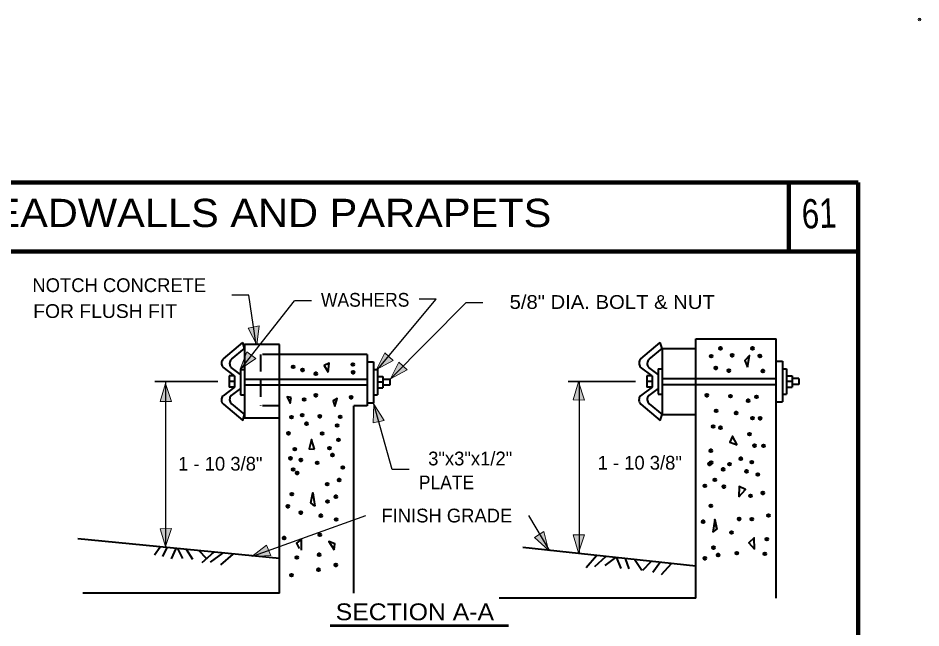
# Model space of a CAD drawing. Extents: x -8731 to 5761, y -66522 to -56618.
# Drawn here: x 5028 to 5761, y -65822 to -65327 of the extents above; entities that cross this region are included whole.
import ezdxf
from ezdxf.enums import TextEntityAlignment as Align

# ---------------------------------------------------------------- set-up
doc = ezdxf.new("R2010")
doc.units = 0
doc.header["$LTSCALE"] = 4.6
doc.header["$PDMODE"] = 32
doc.header["$PDSIZE"] = 2.3
doc.linetypes.add('MEDIUM_DASHED', pattern=[4.5, 3, -1.5])
doc.layers.add('1', color=7, linetype='Continuous', lineweight=13)
doc.layers.add('3', color=7, linetype='Continuous', lineweight=40)

msp = doc.modelspace()

# ---------------------------------------------------------------- hatches: boundary and pattern name
at = {"layer": '1'}
for points in [[(5222, -65591.94), (5223.94, -65576.64), (5215.02, -65578.5)], [(5208.54, -65611.8), (5221.22, -65602.98), (5213.84, -65597.62)], [(5319.3, -65612.06), (5332.82, -65604.6), (5326.06, -65598.5)], [(5330.54, -65619.56), (5344.06, -65612.12), (5337.3, -65606)], [(5148.04, -65623.34), (5152.88, -65637.98), (5143.76, -65637.86)], [(5483.04, -65622.08), (5487.88, -65636.74), (5478.76, -65636.6)], [(5317.16, -65640.22), (5325.44, -65653.24), (5316.58, -65655.36)], [(5148.04, -65755.76), (5152.88, -65741.12), (5143.76, -65741.24)], [(5458.72, -65758.48), (5455.06, -65743.48), (5447.4, -65748.42)], [(5483.04, -65760.76), (5487.88, -65746.12), (5478.76, -65746.24)], [(5218.14, -65763.8), (5233.54, -65762.84), (5230.02, -65754.44)]]:
    msp.add_hatch(color=256, dxfattribs=at).paths.add_polyline_path(points)

# ---------------------------------------------------------------- linework, layer by layer
at = {"layer": '1', "lineweight": 100}
for p, q in [((5709.98, -65460.06), (4217.74, -65460.06)), ((5653.72, -65460.06), (5653.72, -65516.3)), ((5709.98, -65460.06), (5709.98, -66481.48)), ((5709.98, -65516.3), (4217.74, -65516.3))]:
    msp.add_line(p, q, dxfattribs=at)
at = {"layer": '1'}
for points in [[(5222, -65591.94), (5223.94, -65576.64), (5215.02, -65578.5)], [(5208.54, -65611.8), (5221.22, -65602.98), (5213.84, -65597.62)], [(5319.3, -65612.06), (5332.82, -65604.6), (5326.06, -65598.5)], [(5330.54, -65619.56), (5344.06, -65612.12), (5337.3, -65606)], [(5148.04, -65623.34), (5152.88, -65637.98), (5143.76, -65637.86)], [(5483.04, -65622.08), (5487.88, -65636.74), (5478.76, -65636.6)], [(5317.16, -65640.22), (5325.44, -65653.24), (5316.58, -65655.36)], [(5148.04, -65755.76), (5152.88, -65741.12), (5143.76, -65741.24)], [(5458.72, -65758.48), (5455.06, -65743.48), (5447.4, -65748.42)], [(5483.04, -65760.76), (5487.88, -65746.12), (5478.76, -65746.24)], [(5218.14, -65763.8), (5233.54, -65762.84), (5230.02, -65754.44)]]:
    msp.add_lwpolyline(points, close=True, dxfattribs=at)
msp.add_point((5759.9, -65327.84), dxfattribs=at)
at = {"layer": '3', "lineweight": 25}
for p, q in [((5208.9, -65612.02), (5252.72, -65556.16)), ((5266.54, -65556.16), (5252.72, -65556.16)), ((5320.06, -65612.02), (5367.54, -65554.98)), ((5330.06, -65619.96), (5391.66, -65557.76)), ((5367.54, -65554.98), (5353.72, -65554.98)), ((5405.46, -65557.76), (5391.66, -65557.76)), ((5148.34, -65756.38), (5148.34, -65621.72)), ((5483.82, -65761.52), (5483.82, -65621.72)), ((5331.96, -65693.02), (5316.82, -65638.92)), ((5345.78, -65693.02), (5331.96, -65693.02)), ((5310.34, -65730.8), (5219.94, -65763.16)), ((5459.86, -65759.04), (5442.82, -65730.36))]:
    msp.add_line(p, q, dxfattribs=at)
at = {"layer": '3'}
for p, q in [((5578.36, -65797.7), (5578.36, -65587.02)), ((5578.36, -65587.02), (5643.48, -65587.02)), ((5643.48, -65797.7), (5643.48, -65587.02)), ((5194.94, -65603.34), (5210.68, -65589.96)), ((5201.56, -65603.64), (5212.14, -65594.82)), ((5212.14, -65594.82), (5210.68, -65589.96)), ((5240.52, -65793.44), (5240.52, -65591.72)), ((5533.82, -65603.34), (5549.54, -65589.96)), ((5540.42, -65603.64), (5551.02, -65594.82)), ((5551.02, -65594.82), (5549.54, -65589.96)), ((5551.02, -65594.96), (5578.66, -65594.96)), ((5551.02, -65594.96), (5551.02, -65648.48)), ((5311.54, -65599.68), (5240.52, -65599.68)), ((5311.54, -65599.68), (5311.54, -65641.42)), ((5204.06, -65617.16), (5194.66, -65610.12)), ((5208.9, -65616.14), (5201.26, -65610.4)), ((5311.54, -65605.7), (5316.82, -65605.7)), ((5316.82, -65605.7), (5316.82, -65638.92)), ((5542.94, -65617.16), (5533.52, -65610.12)), ((5547.78, -65616.14), (5540.14, -65610.4)), ((5643.48, -65605.12), (5648.78, -65605.12)), ((5648.78, -65605.12), (5648.78, -65638.32)), ((5204.06, -65617.16), (5199.66, -65617.16)), ((5204.06, -65617.16), (5204.06, -65626.28)), ((5208.9, -65612.02), (5212.14, -65612.02)), ((5316.82, -65612.02), (5320.06, -65612.02)), ((5320.06, -65617.76), (5324.46, -65617.76)), ((5542.94, -65617.16), (5538.52, -65617.16)), ((5542.94, -65617.16), (5542.94, -65626.28)), ((5547.78, -65611.44), (5547.78, -65621.72)), ((5547.78, -65611.44), (5551.02, -65611.44)), ((5648.78, -65611.44), (5652.02, -65611.44)), ((5652.02, -65617.16), (5656.42, -65617.16)), ((5204.06, -65621.72), (5199.66, -65621.72)), ((5311.54, -65619.96), (5212.14, -65619.96)), ((5311.54, -65624.8), (5212.14, -65624.8)), ((5324.46, -65622.32), (5320.06, -65622.32)), ((5330.06, -65619.96), (5324.46, -65619.96)), ((5330.06, -65624.8), (5324.46, -65624.8)), ((5330.06, -65619.96), (5330.06, -65624.8)), ((5542.94, -65621.72), (5538.52, -65621.72)), ((5547.78, -65621.72), (5547.78, -65632)), ((5551.02, -65619.36), (5643.48, -65619.36)), ((5551.02, -65624.08), (5643.48, -65624.08)), ((5656.42, -65621.72), (5652.02, -65621.72)), ((5662.02, -65619.36), (5656.42, -65619.36)), ((5662.02, -65624.22), (5656.42, -65624.22)), ((5662.02, -65619.36), (5662.02, -65624.22)), ((5204.06, -65626.28), (5194.66, -65633.34)), ((5204.06, -65626.28), (5199.66, -65626.28)), ((5208.9, -65627.32), (5201.26, -65633.04)), ((5320.06, -65626.86), (5324.46, -65626.86)), ((5542.94, -65626.28), (5533.52, -65633.34)), ((5542.94, -65626.28), (5538.52, -65626.28)), ((5547.78, -65627.32), (5540.14, -65633.04)), ((5547.78, -65632), (5551.02, -65632)), ((5648.78, -65632), (5652.02, -65632)), ((5652.02, -65626.28), (5656.42, -65626.28)), ((5208.9, -65632.6), (5212.14, -65632.6)), ((5311.54, -65638.92), (5316.82, -65638.92)), ((5316.82, -65632.6), (5320.06, -65632.6)), ((5643.48, -65638.32), (5648.78, -65638.32)), ((5194.94, -65640.1), (5210.68, -65653.32)), ((5201.56, -65639.8), (5212.14, -65648.62)), ((5300.8, -65793.44), (5300.8, -65641.42)), ((5311.54, -65641.42), (5300.8, -65641.42)), ((5533.82, -65640.1), (5549.54, -65653.32)), ((5540.42, -65639.8), (5551.02, -65648.62)), ((5210.68, -65653.32), (5212.14, -65648.62)), ((5240.52, -65651.56), (5212.14, -65651.56)), ((5549.54, -65653.32), (5551.02, -65648.62)), ((5551.02, -65648.48), (5578.66, -65648.48)), ((5593.8, -65733.6), (5592.18, -65744.04)), ((5240.52, -65765.5), (5076.9, -65749.32)), ((5138.94, -65762.42), (5143.64, -65755.94)), ((5145.7, -65763.88), (5149.22, -65756.54)), ((5578.36, -65771.68), (5437.96, -65756.54)), ((5152.74, -65765.64), (5156.58, -65757.28)), ((5162.16, -65765.36), (5157.9, -65757.28)), ((5170.24, -65766.08), (5164.94, -65758)), ((5181.26, -65765.5), (5175.24, -65759.04)), ((5177.74, -65768.74), (5187.3, -65760.2)), ((5184.36, -65768.3), (5194.36, -65760.94)), ((5192.88, -65770.64), (5202.74, -65761.82)), ((5489.26, -65772.56), (5497.66, -65763)), ((5496.46, -65771.82), (5505.44, -65763.88)), ((5504.86, -65771.08), (5513.52, -65764.62)), ((5517.64, -65773.44), (5514.26, -65764.76)), ((5524.26, -65773.74), (5521.32, -65765.5)), ((5534.4, -65775.06), (5528.52, -65766.24)), ((5535.42, -65774.92), (5542.04, -65767.7)), ((5543.52, -65776.38), (5549.26, -65768.6)), ((5550.42, -65778.28), (5558.5, -65769.48)), ((5240.52, -65793.44), (5080.86, -65793.44)), ((5578.36, -65797.7), (5418.7, -65797.7))]:
    msp.add_line(p, q, dxfattribs=at)
at = {"layer": '3', "linetype": 'MEDIUM_DASHED'}
for p, q in [((5225.08, -65599.68), (5225.08, -65641.42)), ((5240.52, -65599.68), (5225.08, -65599.68)), ((5240.52, -65641.42), (5225.08, -65641.42))]:
    msp.add_line(p, q, dxfattribs=at)
at = {"layer": '3', "lineweight": 35}
for p, q in [((5190.54, -65621.72), (5139.22, -65621.72)), ((5474.72, -65621.72), (5529.4, -65621.72))]:
    msp.add_line(p, q, dxfattribs=at)
at = {"layer": '3', "lineweight": 53}
msp.add_line((5281.54, -65819.76), (5426.2, -65819.76), dxfattribs=at)
at = {"layer": '3', "lineweight": 25}
msp.add_lwpolyline([(5221.56, -65591.88), (5215.66, -65551.74), (5201.86, -65551.74)], dxfattribs=at)
at = {"layer": '3'}
for points in [[(5240.52, -65591.72), (5212.14, -65591.72), (5212.14, -65651.56)], [(5199.66, -65617.16), (5199.66, -65621.72), (5199.66, -65626.28)], [(5208.9, -65612.02), (5208.9, -65622.32), (5208.9, -65632.6)], [(5320.06, -65612.02), (5320.06, -65622.32), (5320.06, -65632.6)], [(5324.46, -65617.76), (5324.46, -65622.32), (5324.46, -65626.86)], [(5538.52, -65617.16), (5538.52, -65621.72), (5538.52, -65626.28)], [(5652.02, -65611.44), (5652.02, -65621.72), (5652.02, -65632)], [(5656.42, -65617.16), (5656.42, -65621.72), (5656.42, -65626.28)], [(5592.18, -65744.04), (5595.42, -65741.68), (5593.8, -65733.6), (5595.42, -65741.68)], [(5258.46, -65758.6), (5258.3, -65749.76), (5254.34, -65752.86), (5256.4, -65757.12)]]:
    msp.add_lwpolyline(points, dxfattribs=at)
for points in [[(5620.26, -65609.96), (5622.02, -65600.56), (5618.06, -65604.66)], [(5280.06, -65614.22), (5280.8, -65606.72), (5276.82, -65608.64)], [(5249.94, -65634.66), (5246.7, -65634.08), (5249.18, -65639.36)], [(5285.36, -65642), (5287.26, -65635.54), (5284.04, -65637.3)], [(5268.9, -65676.56), (5266.38, -65668.76), (5264.48, -65676.4)], [(5611.88, -65673.18), (5608.06, -65665.96), (5605.86, -65670.82)], [(5269.04, -65722.86), (5265.94, -65720.08), (5267.42, -65712)], [(5613.2, -65715.22), (5618.64, -65709.34), (5613.5, -65706.84)], [(5625.98, -65757.72), (5625.7, -65748.6), (5621.44, -65752.56)], [(5284.78, -65758.44), (5285.5, -65753.44), (5280.5, -65751.68)]]:
    msp.add_lwpolyline(points, close=True, dxfattribs=at)
for centre, start, end in [((5197.95, -65606.9), 130.56553, 223.86558), ((5204.59, -65607.22), 130.20987, 223.89119), ((5536.82, -65606.9), 130.56553, 223.86558), ((5543.46, -65607.22), 130.20987, 223.89119), ((5197.91, -65636.58), 136.13442, 229.89909), ((5204.59, -65636.22), 136.10881, 229.79013), ((5536.78, -65636.58), 136.13442, 229.89909), ((5543.46, -65636.22), 136.10881, 229.79013)]:
    msp.add_arc(centre, 4.59, start, end, dxfattribs=at)
for p in [(5598.5, -65594.82), (5624.38, -65594.82), (5590.7, -65601.14), (5607.9, -65600.4), (5630.4, -65601), (5251.54, -65609.8), (5299.92, -65607.9), (5594.68, -65610.7), (5259.04, -65612.32), (5269.92, -65615.4), (5300.36, -65614.22), (5605.12, -65612.9), (5632.62, -65613.2), (5269.92, -65632.9), (5587.34, -65632.9), (5260.5, -65636.28), (5298.74, -65634.52), (5606.58, -65633.64), (5620.84, -65637.3), (5627.62, -65634.08), (5594.82, -65645.54), (5611.14, -65647.3), (5250.22, -65650.68), (5258.74, -65649.06), (5273.3, -65649.96), (5289.62, -65650.4), (5624.38, -65651.42), (5630.7, -65651.56), (5262.28, -65655.98), (5287.26, -65657.44), (5592.46, -65658.18), (5598.36, -65659.2), (5247.86, -65663.76), (5275.06, -65663.92), (5288.44, -65669.06), (5621.88, -65664.5), (5253.02, -65676.56), (5281.1, -65675.82), (5625.84, -65673.76), (5633.2, -65673.92), (5249.48, -65684.06), (5283.6, -65681.4), (5590.56, -65677.88), (5614.96, -65684.36), (5257.72, -65685.38), (5270.94, -65687.72), (5291.98, -65691.56), (5589.38, -65688.6), (5590.86, -65687.58), (5605.56, -65688.76), (5623.94, -65687.14), (5251.54, -65693.16), (5254.92, -65695.96), (5600.56, -65693.02), (5619.38, -65694.64), (5628.78, -65697.14), (5279.04, -65705.08), (5288.9, -65701.7), (5585.56, -65706.4), (5593.8, -65701.56), (5250.52, -65713.16), (5601, -65707), (5632.76, -65712.14), (5279.34, -65719.04), (5286.1, -65715.22), (5622.62, -65714.48), (5247.14, -65723.02), (5257.86, -65728.16), (5590.42, -65722.58), (5274.04, -65730.66), (5286.38, -65733.74), (5584.38, -65735.52), (5613.64, -65733.3), (5623.78, -65733.44), (5637.3, -65730.52), (5244.34, -65748.74), (5273.16, -65746.1), (5607.18, -65744.32), (5635.98, -65749.62), (5592.76, -65756.54), (5254.48, -65764.62), (5272.72, -65762.28), (5585.56, -65765.2), (5596.58, -65762.56), (5611.74, -65761.08), (5634.38, -65761.52), (5286.24, -65770.64), (5250.22, -65778.88), (5272.12, -65774.48)]:
    msp.add_point(p, dxfattribs=at)

# ---------------------------------------------------------------- texts
at = {"layer": '1', "width": 0.8}
msp.add_text('61', height=23.78, rotation=2.121, dxfattribs=at).set_placement((5664.7, -65497.68))
at = {"layer": '3'}
for s, height, width, p in [('  GUARDRAIL INSTALLATION ON HEADWALLS AND PARAPETS ', 22.93, 1.1, (4959.73, -65496.32)), ('WASHERS', 11.17, 0.95, (5309.99, -65561)), ('5/8" DIA. BOLT & NUT', 11.17, 1.1, (5510.48, -65562.76)), ('FOR FLUSH FIT', 11.17, 1.05, (5098.96, -65570.12)), ('PLATE', 11.17, 0.95, (5376, -65709.2))]:
    msp.add_text(s, height=height, dxfattribs=dict(at, width=width)).set_placement(p, align=Align.CENTER)
for s, p in [('NOTCH CONCRETE', (5110.44, -65549.1)), ('1 - 10 3/8"', (5192.44, -65694.04)), ('3"x3"x1/2"', (5395.24, -65689.8)), ('1 - 10 3/8"', (5532.84, -65693.24)), ('FINISH GRADE', (5376.28, -65736.1))]:
    msp.add_text(s, height=11.17, dxfattribs=at).set_placement(p, align=Align.CENTER)
at = {"layer": '3', "width": 1.1}
msp.add_text('SECTION A-A', height=13.67, dxfattribs=at).set_placement((5286.1, -65815.48))

doc.saveas('drawing.dxf')
